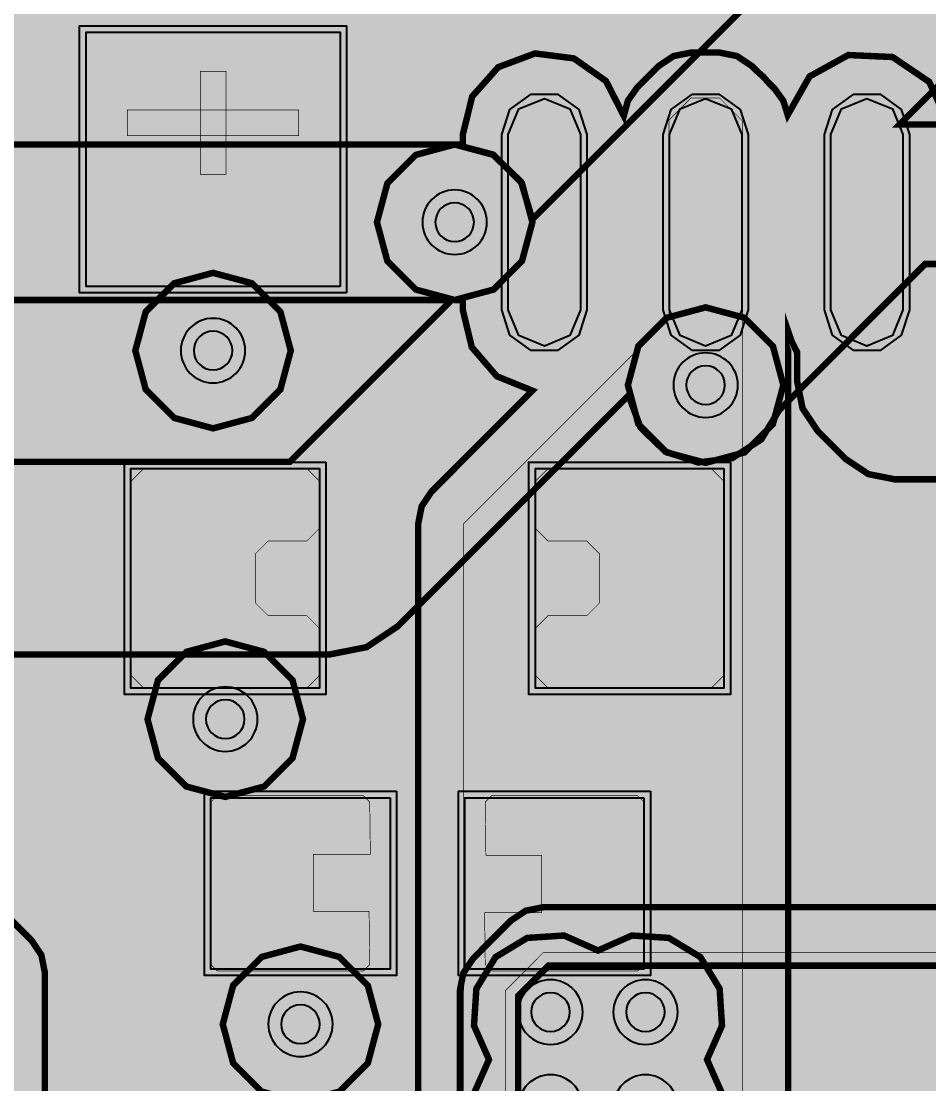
# Model space of a CAD drawing. Header units: millimetres. Extents: x -61 to 56, y -72 to 70.
# Drawn here: x 32.28 to 39.43, y 15.18 to 23.54 of the extents above; entities that cross this region are included whole.
import ezdxf

# ---------------------------------------------------------------- set-up
doc = ezdxf.new("R2010")
doc.units = ezdxf.units.MM
doc.header["$MEASUREMENT"] = 0
for name, color, linetype, true_color in [('02GND', 7, 'Continuous', 0x999966), ('03POWER', 7, 'Continuous', 0x008000), ('Bottom-Layer', 7, 'Continuous', 0x0000ff), ('Document-Layer', 7, 'Continuous', 0xffffff), ('Hole-Layer', 7, 'Continuous', 0x222222), ('Multi-Layer', 7, 'Continuous', 0xc0c0c0), ('Top-Layer', 7, 'Continuous', 0xff0000), ('Top-Paste-Mask-Layer', 7, 'Continuous', 0x808080), ('Top-Silkscreen-Layer', 7, 'Continuous', 0xffcc00), ('Top-Solder-Mask-Layer', 7, 'Continuous', 0x800080)]:
    doc.layers.add(name, color=color, linetype=linetype, true_color=true_color)

msp = doc.modelspace()

# ---------------------------------------------------------------- hatches: boundary and pattern name
at = {"layer": '02GND'}
for points in [[(-49.642, 52.1533), (49.642, 52.1533), (49.642, -62.142), (-49.642, -62.142)], [(35.0835, 21.9609), (35.1655, 21.6549), (35.3895, 21.4308), (35.6956, 21.3488), (36.0017, 21.4308), (36.2257, 21.6549), (36.3077, 21.9609), (36.2257, 22.267), (36.0017, 22.4911), (35.6956, 22.5731), (35.3895, 22.4911), (35.1655, 22.267)], [(37.0598, 20.6787), (37.1419, 20.3726), (37.3659, 20.1485), (37.672, 20.0665), (37.9781, 20.1485), (38.2021, 20.3726), (38.2841, 20.6787), (38.2021, 20.9847), (37.9781, 21.2088), (37.672, 21.2908), (37.3659, 21.2088), (37.1419, 20.9847)], [(36.0175, 14.5616), (36.2668, 14.4105), (36.5578, 14.3918), (36.8243, 14.5098), (37.0909, 14.3918), (37.3819, 14.4105), (37.6312, 14.5616), (37.7823, 14.8109), (37.801, 15.1019), (37.6829, 15.3684), (37.801, 15.635), (37.7823, 15.926), (37.6312, 16.1753), (37.3819, 16.3264), (37.0909, 16.3451), (36.8243, 16.227), (36.5578, 16.3451), (36.2668, 16.3264), (36.0175, 16.1753), (35.8664, 15.926), (35.8477, 15.635), (35.9657, 15.3684), (35.8477, 15.1019), (35.8664, 14.8109)]]:
    msp.add_hatch(color=256, dxfattribs=at).paths.add_polyline_path(points)
at = {"layer": '03POWER'}
for points in [[(48.499, -56.0416), (48.5811, -56.3479), (48.8055, -56.572), (49.112, -56.6537), (49.4182, -56.5711), (49.642, -56.3464), (49.642, -62.142), (44.1922, -62.142), (44.3927, -61.9566), (44.4927, -61.7025), (44.4722, -61.4302), (45.1891, -61.7036), (45.9498, -61.8043), (46.7131, -61.7268), (47.438, -61.4754), (48.0854, -61.0636), (48.6204, -60.5136), (49.0141, -59.855), (49.2453, -59.1234), (49.3016, -58.3582), (49.1799, -57.6006), (48.8867, -56.8916), (48.438, -56.2692), (47.8578, -55.7672), (47.1774, -55.4124), (46.4336, -55.2241), (45.6664, -55.2125), (44.9172, -55.378), (44.2264, -55.7119), (43.6312, -56.1961), (43.1637, -56.8045), (42.8491, -57.5043), (42.7044, -58.2579), (42.7374, -59.0244), (42.9463, -59.7627), (43.3198, -60.433), (43.8378, -60.999), (-43.3618, -60.999), (-43.6207, -61.0564), (-43.831, -61.218), (-43.9533, -61.4534), (-43.9644, -61.7184), (-43.8625, -61.9632), (-43.6666, -62.142), (-49.642, -62.142), (-49.642, -56.5819), (-49.4335, -56.7975), (-49.1476, -56.8882), (-48.8529, -56.8322), (-49.1622, -57.5412), (-49.2982, -58.3027), (-49.2534, -59.075), (-49.0303, -59.8157), (-48.6412, -60.4842), (-48.1072, -61.0439), (-47.4578, -61.4642), (-46.7284, -61.722), (-45.9591, -61.8032), (-45.1921, -61.7032), (-44.4692, -61.4277), (-43.8302, -60.9917), (-43.3101, -60.4191), (-42.9374, -59.7413), (-42.7325, -58.9953), (-42.7065, -58.2222), (-42.8611, -57.4642), (-43.1876, -56.763), (-43.6682, -56.1568), (-44.2766, -55.679), (-44.9793, -55.3557), (-45.738, -55.2047), (-46.511, -55.2341), (-47.256, -55.4425), (-47.9321, -55.8184), (-48.5023, -56.3411), (-48.4998, -56.3091), (-48.499, -56.2771), (-48.499, 51.315), (-19.4026, 51.315), (-19.6295, 51.1437), (-19.7546, 50.8885), (-19.7509, 50.6043), (-19.6192, 50.3524), (-19.388, 50.1871), (-19.6578, 49.9772), (-19.7729, 49.6553), (-19.6975, 49.3219), (-19.4552, 49.0809), (-19.6839, 48.8583), (-19.7695, 48.5508), (-19.6886, 48.242), (-19.4633, 48.0159), (-19.1548, 47.934), (-18.847, 48.0185), (-18.6236, 48.2465), (-18.5453, 48.5559), (-18.6335, 48.8627), (-18.8641, 49.0834), (-18.625, 49.3243), (-18.5509, 49.6555), (-18.6646, 49.9752), (-18.9312, 50.1853), (-18.6981, 50.3494), (-18.5646, 50.6015), (-18.5597, 50.8866), (-18.6846, 51.143), (-18.9121, 51.315), (48.4255, 51.315), (48.499, 51.2415)], [(35.0835, 21.9609), (35.1655, 21.6549), (35.3895, 21.4308), (35.6956, 21.3488), (36.0017, 21.4308), (36.2257, 21.6549), (36.3077, 21.9609), (36.2257, 22.267), (36.0017, 22.4911), (35.6956, 22.5731), (35.3895, 22.4911), (35.1655, 22.267)], [(33.1805, 20.9503), (33.2625, 20.6442), (33.4866, 20.4202), (33.7927, 20.3381), (34.0987, 20.4202), (34.3228, 20.6442), (34.4048, 20.9503), (34.3228, 21.2564), (34.0987, 21.4804), (33.7927, 21.5624), (33.4866, 21.4804), (33.2625, 21.2564)], [(37.0598, 20.6787), (37.1419, 20.3726), (37.3659, 20.1485), (37.672, 20.0665), (37.9781, 20.1485), (38.2021, 20.3726), (38.2841, 20.6787), (38.2021, 20.9847), (37.9781, 21.2088), (37.672, 21.2908), (37.3659, 21.2088), (37.1419, 20.9847)], [(22.8494, 14.008), (22.9307, 13.7031), (23.1531, 13.4792), (23.4575, 13.3959), (23.7629, 13.4752), (23.7629, -5.5568), (23.5377, -5.6826), (23.3844, -5.89), (23.33, -6.1421), (23.3844, -6.3943), (23.5377, -6.6016), (23.7629, -6.7274), (23.7629, -10.3989), (23.4912, -10.5041), (23.2989, -10.7229), (23.2296, -11.0059), (23.2989, -11.2889), (23.4912, -11.5078), (23.7629, -11.613), (23.7629, -18.0659), (15.9324, -25.8964), (-24.5573, -25.8964), (-24.6943, -25.9236), (-24.8105, -26.0013), (-28.0072, -29.1979), (-28.0848, -29.3141), (-28.1121, -29.4512), (-28.1121, -54.9897), (-28.0848, -55.1268), (-28.0072, -55.243), (-26.9763, -56.2739), (-26.8601, -56.3515), (-26.723, -56.3788), (9.1419, -56.3788), (9.2789, -56.3515), (9.3951, -56.2739), (10.6946, -54.9744), (10.7722, -54.8582), (10.7995, -54.7212), (10.7995, -54.4278), (11.1533, -54.7872), (11.6084, -55.0047), (12.1103, -55.0541), (12.599, -54.9295), (13.0161, -54.6459), (13.3116, -54.2371), (13.4501, -53.7522), (13.4152, -53.249), (13.2109, -52.7879), (12.8618, -52.4239), (12.4095, -52.2007), (11.9082, -52.1449), (11.9174, -51.8569), (11.7938, -51.5966), (11.5647, -51.4217), (11.2811, -51.3709), (11.0057, -51.4556), (10.7995, -51.6569), (10.7995, -47.227), (10.9946, -47.4216), (11.2554, -47.5109), (11.5289, -47.4767), (11.7596, -47.326), (11.9009, -47.0894), (11.9241, -46.8148), (12.2346, -46.8203), (12.5079, -46.6728), (12.6736, -46.4101), (12.6891, -46.0999), (12.5503, -45.8221), (12.293, -45.6481), (11.9835, -45.6227), (11.7013, -45.7526), (11.5192, -46.0041), (11.484, -46.3127), (11.2242, -46.2971), (10.9814, -46.3908), (10.7995, -46.5769), (10.7995, -44.634), (11.0282, -44.4094), (11.1122, -44.1001), (11.0282, -43.7907), (10.7995, -43.5662), (10.7995, -42.147), (11.0276, -42.3607), (11.3315, -42.4339), (11.6319, -42.3476), (11.8505, -42.1242), (11.9303, -41.8219), (11.8505, -41.5197), (11.6319, -41.2963), (11.3315, -41.2099), (11.0276, -41.2832), (10.7995, -41.4969), (10.7995, -38.045), (11.0027, -37.8418), (11.3026, -37.8612), (11.5756, -37.7355), (11.7559, -37.4951), (11.8, -37.1979), (21.8225, -37.1979), (21.9595, -37.1706), (22.0757, -37.093), (32.363, -26.8056), (32.4407, -26.6894), (32.4679, -26.5524), (32.4679, -12.2113), (32.7874, -12.1405), (33.0248, -11.9153), (33.1122, -11.6), (33.0248, -11.2847), (32.7874, -11.0595), (32.4679, -10.9887), (32.4679, -8.3893), (32.6477, -8.1734), (32.7122, -7.9), (32.6477, -7.6266), (32.4679, -7.4107), (32.4679, -5.3566), (32.8074, -5.3054), (33.0659, -5.0795), (33.1622, -4.75), (33.0659, -4.4205), (32.8074, -4.1946), (32.4679, -4.1434), (32.4679, -2.0113), (32.7141, -1.9735), (32.9248, -1.8409), (33.0652, -1.6353), (33.1121, -1.3907), (33.0578, -1.1477), (32.9112, -0.9465), (33.0608, -0.7451), (33.117, -0.5006), (33.0704, -0.2541), (32.9289, -0.0469), (32.7162, 0.086), (32.4679, 0.1225), (32.4679, 3.3312), (32.4692, 3.354), (32.4696, 3.3768), (32.4692, 3.3996), (32.4679, 3.4224), (32.4679, 16.0543), (32.4407, 16.1913), (32.363, 16.3075), (30.9042, 17.7664), (31.0937, 18.0431), (31.109, 18.3781), (30.9455, 18.6709), (30.6523, 18.8336), (30.3173, 18.8174), (30.0411, 18.6271), (29.9343, 18.688), (29.8131, 18.7091), (26.8243, 18.7091), (27.1068, 18.8219), (27.3001, 19.0567), (27.3565, 19.3556), (27.2622, 19.6447), (27.0403, 19.8527), (26.7457, 19.9283), (26.451, 19.8527), (26.2292, 19.6447), (26.1348, 19.3556), (26.1912, 19.0567), (26.3845, 18.8219), (26.667, 18.7091), (26.1054, 18.7091), (25.9683, 18.6818), (25.8521, 18.6042), (23.8678, 16.6199), (23.7902, 16.5037), (23.7629, 16.3666), (23.7629, 14.5408), (23.4575, 14.6202), (23.1531, 14.5368), (22.9307, 14.3129)], [(35.3571, 0.9427), (35.4039, 0.7079), (35.5372, 0.509), (35.7366, 0.3765), (35.7366, -11.2003), (35.6918, -11.329), (35.6766, -11.4645), (35.6918, -11.6), (35.7366, -11.7288), (35.7366, -14.3101), (35.5039, -14.4334), (35.3445, -14.6429), (35.2879, -14.9), (35.3445, -15.1571), (35.5039, -15.3667), (35.7366, -15.4899), (35.7366, -21.4084), (35.6384, -21.5872), (35.6044, -21.7883), (35.6384, -21.9894), (35.7366, -22.1681), (35.7366, -24.2526), (35.7638, -24.3897), (35.8415, -24.5059), (36.6125, -25.2769), (36.7287, -25.3545), (36.8657, -25.3818), (46.4297, -25.3818), (46.5667, -25.3545), (46.6829, -25.2769), (47.7225, -24.2373), (47.8001, -24.1211), (47.8274, -23.9841), (47.8274, -4.6044), (48.1977, -4.1225), (48.208, -4.1061), (48.2151, -4.0881), (48.4641, -3.2311), (48.4674, -3.215), (48.4682, -3.1986), (48.4502, -2.6456), (48.4491, -2.6337), (48.4467, -2.622), (48.28, -2.0004), (48.4385, -1.4257), (48.4408, -1.4152), (48.442, -1.4046), (48.474, -0.9026), (48.4739, -0.888), (48.4718, -0.8735), (48.2794, -0.0028), (48.4385, 0.5743), (48.4408, 0.5846), (48.442, 0.5951), (48.475, 1.0921), (48.4749, 1.1069), (48.4728, 1.1215), (48.2793, 1.9976), (48.4467, 2.622), (48.4491, 2.6337), (48.4502, 2.6456), (48.4682, 3.1936), (48.4677, 3.2071), (48.4656, 3.2205), (48.3186, 3.8555), (48.3146, 3.8687), (48.3089, 3.8812), (47.9592, 4.5333), (47.9542, 6.8042), (47.9539, 6.8118), (47.9531, 6.8193), (47.8841, 7.2833), (47.8808, 7.2981), (47.8754, 7.3122), (47.8274, 7.4148), (47.8274, 12.9579), (47.8001, 13.095), (47.7225, 13.2112), (47.3097, 13.6239), (47.4692, 13.8985), (47.4697, 14.216), (47.3111, 14.491), (47.036, 14.6496), (46.7185, 14.6491), (46.444, 14.4896), (44.471, 16.4627), (44.3548, 16.5403), (44.2177, 16.5676), (42.2211, 16.5676), (42.4508, 16.9506), (42.5537, 17.3852), (42.5203, 17.8306), (42.3536, 18.2449), (42.0694, 18.5894), (42.3226, 18.8224), (42.4101, 19.1553), (42.3041, 19.4828), (42.0382, 19.7013), (41.6964, 19.7418), (41.3868, 19.5914), (41.2073, 19.2978), (41.2146, 18.9537), (40.7306, 18.9106), (40.2877, 18.7109), (39.935, 18.3768), (39.7116, 17.9454), (39.6424, 17.4646), (39.7349, 16.9876), (39.979, 16.5676), (36.3921, 16.5676), (36.2551, 16.5403), (36.1389, 16.4627), (35.8415, 16.1653), (35.7638, 16.0491), (35.7366, 15.912), (35.7366, 2.5391), (35.7002, 2.422), (35.6879, 2.3), (35.7002, 2.178), (35.7366, 2.0609), (35.7366, 1.5089), (35.5372, 1.3764), (35.4039, 1.1775)], [(33.2766, 18.0485), (33.3586, 17.7424), (33.5827, 17.5184), (33.8888, 17.4363), (34.1948, 17.5184), (34.4189, 17.7424), (34.5009, 18.0485), (34.4189, 18.3546), (34.1948, 18.5786), (33.8888, 18.6606), (33.5827, 18.5786), (33.3586, 18.3546)], [(33.8692, 15.6465), (33.9512, 15.3404), (34.1753, 15.1164), (34.4813, 15.0344), (34.7874, 15.1164), (35.0115, 15.3404), (35.0935, 15.6465), (35.0115, 15.9526), (34.7874, 16.1766), (34.4813, 16.2586), (34.1753, 16.1766), (33.9512, 15.9526)], [(36.4622, -7.15), (36.3917, -6.8647), (36.1963, -6.6452), (36.1963, 0.3742), (36.3984, 0.5062), (36.5338, 0.7061), (36.5814, 0.9427), (36.5338, 1.1793), (36.3984, 1.3792), (36.1963, 1.5112), (36.1963, 1.6967), (36.4869, 1.7171), (36.7352, 1.8694), (36.8849, 2.1193), (37.129, 1.9012), (37.4505, 1.8399), (37.7576, 1.9531), (37.9625, 2.2084), (38.0066, 2.5327), (37.8773, 2.8334), (37.6115, 3.0245), (37.2853, 3.0513), (36.9919, 2.9062), (36.8152, 2.6307), (36.6507, 2.8018), (36.4335, 2.8974), (36.1963, 2.9033), (36.1963, 8.6583), (36.4233, 8.4417), (36.7279, 8.3661), (37.0298, 8.4513), (37.2499, 8.6749), (37.3304, 8.9782), (37.2499, 9.2814), (37.0298, 9.505), (36.7279, 9.5902), (36.4233, 9.5146), (36.1963, 9.298), (36.1963, 13.7383), (36.4233, 13.5217), (36.7279, 13.4461), (37.0298, 13.5313), (37.2499, 13.7549), (37.3304, 14.0582), (37.2499, 14.3615), (37.0298, 14.5851), (36.7279, 14.6702), (36.4233, 14.5946), (36.1963, 14.378), (36.1963, 15.8699), (36.4342, 16.1078), (40.6665, 16.1078), (40.8808, 16.0585), (41.1001, 16.0419), (41.3194, 16.0585), (41.5337, 16.1078), (44.1756, 16.1078), (46.2676, 14.0159), (46.3553, 13.74), (46.56, 13.5352), (46.836, 13.4475), (47.3676, 12.9158), (47.3676, 8.0991), (47.0496, 8.4497), (46.9147, 9.045), (46.9098, 9.0607), (46.9025, 9.0754), (46.6695, 9.4654), (46.659, 9.48), (46.6462, 9.4925), (46.2052, 9.8545), (46.1904, 9.8647), (46.1741, 9.8721), (45.7451, 10.0251), (45.7278, 10.0296), (45.7101, 10.0312), (43.7901, 10.0312), (43.7723, 10.0296), (43.755, 10.0251), (43.327, 9.8721), (43.3126, 9.8656), (43.2992, 9.8571), (42.8415, 9.5106), (42.153, 9.31), (42.1354, 9.3031), (42.1193, 9.2931), (41.5948, 8.8968), (40.8035, 8.6712), (40.7925, 8.6673), (40.782, 8.6623), (40.385, 8.4443), (40.3705, 8.4348), (40.3579, 8.4229), (39.8749, 7.8899), (39.8627, 7.8734), (39.8539, 7.8549), (39.6028, 7.1475), (39.3052, 6.7283), (39.2976, 6.7159), (39.2918, 6.7025), (39.1328, 6.2495), (39.1284, 6.2324), (39.1269, 6.2148), (39.1289, 5.0708), (39.1305, 5.0531), (39.135, 5.0359), (39.292, 4.5969), (39.2969, 4.5854), (39.3032, 4.5746), (39.6161, 4.1013), (39.693, 3.7287), (39.6026, 3.2285), (39.601, 3.2146), (39.6014, 3.2006), (39.6514, 2.6476), (39.6535, 2.6339), (39.6575, 2.6205), (39.8005, 2.2385), (39.8071, 2.2244), (39.8156, 2.2114), (40.2421, 1.6589), (40.2684, 1.5513), (40.1836, 1.395), (39.7289, 1.2159), (39.7166, 1.2101), (39.7051, 1.2027), (39.3631, 0.9497), (39.3481, 0.9362), (39.336, 0.92), (38.958, 0.296), (38.9475, 0.2725), (38.9431, 0.2471), (38.8841, -0.9489), (38.8845, -0.9644), (38.8872, -0.9798), (38.9962, -1.4068), (39.0011, -1.4213), (39.008, -1.435), (39.236, -1.811), (39.2466, -1.8255), (39.2595, -1.8379), (39.7145, -2.2069), (39.7314, -2.2181), (39.7501, -2.2257), (40.4445, -2.4343), (41.4672, -3.4374), (41.4761, -3.4451), (41.4858, -3.4519), (41.9078, -3.7099), (41.9219, -3.7171), (41.937, -3.7221), (42.424, -3.8431), (42.4349, -3.8452), (42.4459, -3.8461), (43.7795, -3.8866), (44.4004, -4.724), (44.4136, -4.7386), (44.4292, -4.7505), (45.2352, -5.2505), (45.2519, -5.2589), (45.2698, -5.2642), (45.9488, -5.3992), (45.9633, -5.401), (45.9779, -5.4008), (46.5759, -5.3498), (46.5895, -5.3477), (46.6027, -5.3439), (47.1717, -5.1369), (47.1841, -5.1314), (47.1957, -5.1244), (47.3676, -5.0043), (47.3676, -5.8942), (47.1318, -5.7047), (46.8339, -5.6513), (46.5469, -5.7471), (46.3409, -5.9687), (46.2661, -6.2619), (46.3409, -6.5551), (46.5469, -6.7766), (46.8339, -6.8724), (47.1318, -6.819), (47.3676, -6.6296), (47.3676, -10.9742), (47.1318, -10.7847), (46.8339, -10.7313), (46.5469, -10.8271), (46.3409, -11.0487), (46.2661, -11.3419), (46.3409, -11.6351), (46.5469, -11.8566), (46.8339, -11.9524), (47.1318, -11.8991), (47.3676, -11.7096), (47.3676, -16.0542), (47.1318, -15.8647), (46.8339, -15.8114), (46.5469, -15.9072), (46.3409, -16.1287), (46.2661, -16.4219), (46.3409, -16.7151), (46.5469, -16.9366), (46.8339, -17.0324), (47.1318, -16.9791), (47.3676, -16.7896), (47.3676, -21.1342), (47.1318, -20.9447), (46.8339, -20.8914), (46.5469, -20.9872), (46.3409, -21.2087), (46.2661, -21.5019), (46.3409, -21.7951), (46.5469, -22.0166), (46.8339, -22.1124), (47.1318, -22.0591), (47.3676, -21.8696), (47.3676, -23.942), (46.3876, -24.922), (45.5776, -24.922), (45.6543, -24.8063), (45.6812, -24.67), (45.6812, -22.17), (45.6332, -21.9909), (45.5022, -21.8599), (45.3231, -21.8119), (42.8231, -21.8119), (42.644, -21.8599), (42.5129, -21.9909), (42.4649, -22.17), (42.4649, -24.67), (42.4919, -24.8063), (42.5686, -24.922), (36.9078, -24.922), (36.1963, -24.2105), (36.1963, -23.4773), (36.5223, -23.4999), (36.8135, -23.3514), (36.9869, -23.0744), (36.9929, -22.7476), (36.83, -22.4643), (36.5445, -22.3052), (36.7585, -22.0729), (36.8283, -21.7649), (36.7352, -21.463), (36.504, -21.2478), (36.1963, -21.1765), (36.1963, -15.4357), (36.4274, -15.211), (36.5122, -14.9), (36.4274, -14.5891), (36.1963, -14.3643), (36.1963, -12.0697), (36.5398, -12.0228), (36.8027, -11.797), (36.9009, -11.4645), (36.8027, -11.1321), (36.5398, -10.9062), (36.1963, -10.8594), (36.1963, -7.6548), (36.3917, -7.4353)]]:
    msp.add_hatch(color=256, dxfattribs=at).paths.add_polyline_path(points)
at = {"layer": 'Bottom-Layer'}
for points in [[(-49.642, -62.142), (-49.642, 52.1533), (49.642, 52.1533), (49.642, -62.142)], [(23.0869, 21.9609), (23.1689, 21.6549), (23.393, 21.4308), (23.699, 21.3488), (35.6723, 21.3488), (34.3978, 20.0743), (26.7457, 20.0743), (26.4167, 19.9992), (26.1529, 19.7888), (26.0065, 19.4848), (26.0065, 19.1474), (26.1529, 18.8434), (26.4167, 18.6331), (26.7457, 18.558), (34.7118, 18.558), (35.0019, 18.6157), (35.2479, 18.78), (37.0653, 20.5974), (37.16, 20.3431), (37.3554, 20.1547), (37.6131, 20.0694), (37.8823, 20.1038), (38.1102, 20.2512), (38.2519, 20.4827), (39.4016, 21.6324), (40.8249, 21.6324), (41.1258, 21.5696), (41.4193, 21.661), (41.6314, 21.8835), (41.7086, 22.181), (41.6314, 22.4786), (41.4193, 22.7011), (41.1258, 22.7925), (40.8249, 22.7297), (39.1975, 22.7297), (41.7262, 25.2584), (41.8906, 25.5044), (41.9483, 25.7945), (41.9483, 27.1671), (41.8732, 27.496), (41.6628, 27.7598), (41.3589, 27.9062), (41.0214, 27.9062), (40.7175, 27.7598), (40.5071, 27.496), (40.432, 27.1671), (40.432, 26.1085), (36.3073, 21.9838), (36.2179, 22.2801), (35.995, 22.4948), (35.6956, 22.5731), (23.699, 22.5731), (23.393, 22.4911), (23.1689, 22.267)], [(36.0175, 14.5616), (36.2668, 14.4105), (36.5578, 14.3918), (36.8243, 14.5098), (37.0909, 14.3918), (37.3819, 14.4105), (37.6312, 14.5616), (37.7823, 14.8109), (37.801, 15.1019), (37.6829, 15.3684), (37.801, 15.635), (37.7823, 15.926), (37.6312, 16.1753), (37.3819, 16.3264), (37.0909, 16.3451), (36.8243, 16.227), (36.5578, 16.3451), (36.2668, 16.3264), (36.0175, 16.1753), (35.8664, 15.926), (35.8477, 15.635), (35.9657, 15.3684), (35.8477, 15.1019), (35.8664, 14.8109)]]:
    msp.add_hatch(color=256, dxfattribs=at).paths.add_polyline_path(points)
at = {"layer": 'Document-Layer'}
for points in [[(33.6914, 22.3385), (33.6914, 23.1486), (33.8939, 23.1486), (33.8939, 22.3385)], [(33.6914, 22.3385), (33.6914, 23.1486), (33.8939, 23.1486), (33.8939, 22.3385)], [(33.1176, 22.6423), (33.1176, 22.8448), (34.4677, 22.8448), (34.4677, 22.6423)], [(33.1176, 22.6423), (33.1176, 22.8448), (34.4677, 22.8448), (34.4677, 22.6423)]]:
    msp.add_hatch(color=256, dxfattribs=at).paths.add_polyline_path(points)
at = {"layer": 'Top-Layer'}
for points in [[(-49.642, -62.142), (-49.642, 52.1533), (49.642, 52.1533), (49.642, -62.142)], [(39.6073, 31.1852), (38.6451, 31.1852), (38.466, 31.1372), (38.3349, 31.0061), (38.2869, 30.8271), (38.2869, 29.4771), (38.3146, 29.339), (38.3934, 29.2222), (38.3934, 28.3961), (38.3236, 28.2355), (38.2997, 28.0621), (38.2997, 26.6802), (38.3779, 26.3732), (38.5933, 26.1409), (38.8935, 26.0397), (39.2056, 26.0944), (39.4536, 26.2917), (39.5771, 26.5834), (39.61, 26.4564), (39.668, 26.3388), (39.7198, 26.1673), (39.8241, 26.0216), (40.2546, 25.5911), (40.4326, 25.4722), (40.6426, 25.4304), (41.3773, 25.4304), (41.3688, 25.3861), (41.3659, 25.3411), (41.3659, 24.8912), (39.8241, 23.3494), (39.7102, 23.1831), (39.664, 22.9869), (39.6087, 22.8721), (39.5771, 22.7487), (39.433, 23.0661), (39.1443, 23.2615), (38.796, 23.2774), (38.4908, 23.1089), (38.3185, 22.8058), (38.2844, 22.916), (38.217, 23.0096), (38.1743, 23.0524), (38.1263, 23.1061), (38.0726, 23.154), (38.035, 23.1916), (37.9188, 23.2692), (37.7818, 23.2965), (37.5568, 23.2965), (37.4197, 23.2692), (37.3035, 23.1916), (37.2243, 23.1124), (37.2179, 23.1061), (37.2115, 23.0996), (37.1308, 23.0189), (37.0598, 22.9178), (37.0274, 22.7986), (36.8868, 23.0733), (36.6343, 23.2508), (36.3282, 23.2899), (36.0391, 23.1818), (35.8339, 22.9514), (35.7597, 22.6519), (35.7597, 22.5731), (35.6956, 22.5731), (35.3895, 22.4911), (35.1655, 22.267), (35.0835, 21.9609), (35.1655, 21.6549), (35.3895, 21.4308), (35.6956, 21.3488), (35.7597, 21.3488), (35.7597, 21.27), (35.8307, 20.9766), (36.0279, 20.748), (36.3077, 20.6347), (35.5133, 19.8403), (35.4357, 19.7241), (35.4084, 19.587), (35.4084, 15.0517), (35.4357, 14.9147), (35.5133, 14.7985), (35.8624, 14.4494), (35.9786, 14.3718), (36.1156, 14.3445), (37.6112, 14.3445), (37.7483, 14.3718), (37.8645, 14.4494), (38.217, 14.8019), (38.2946, 14.9181), (38.3219, 15.0552), (38.3219, 21.1028), (38.3517, 21.0168), (38.3934, 20.936), (38.3934, 20.7057), (38.4352, 20.4957), (38.5541, 20.3177), (38.7748, 20.097), (38.9528, 19.9781), (39.1627, 19.9364), (42.492, 19.9364), (42.702, 19.9781), (42.88, 20.0971), (43.9173, 21.1344), (44.7544, 21.1344), (44.9334, 21.1824), (45.0645, 21.3135), (45.1125, 21.4925), (45.1125, 21.6324), (45.2537, 21.6324), (45.2537, 21.4925), (45.3017, 21.3135), (45.4328, 21.1824), (45.6118, 21.1344), (46.7444, 21.1344), (46.9234, 21.1824), (47.0545, 21.3135), (47.1025, 21.4925), (47.1025, 22.8696), (47.0545, 23.0486), (46.9234, 23.1797), (46.7444, 23.2277), (45.6118, 23.2277), (45.4328, 23.1797), (45.3017, 23.0486), (45.2537, 22.8696), (45.2537, 22.7297), (45.1125, 22.7297), (45.1125, 22.8696), (45.0645, 23.0486), (44.9334, 23.1797), (44.7544, 23.2277), (43.6218, 23.2277), (43.4427, 23.1797), (43.3117, 23.0486), (43.2637, 22.8696), (43.2637, 22.0325), (43.1125, 21.8813), (43.1125, 22.8696), (43.0645, 23.0486), (42.9334, 23.1797), (42.7544, 23.2277), (41.6218, 23.2277), (41.4427, 23.1797), (41.3117, 23.0486), (41.2637, 22.8696), (41.2637, 22.7699), (41.0534, 22.7917), (40.8483, 22.7406), (40.8426, 22.7748), (40.835, 22.8085), (41.6644, 23.6379), (41.6941, 23.6342), (41.7241, 23.6329), (43.1341, 23.6329), (43.3132, 23.6809), (43.4442, 23.812), (43.4922, 23.991), (43.4922, 25.3411), (43.4658, 25.4762), (43.3903, 25.5913), (43.9193, 26.1204), (44.7564, 26.1204), (44.9354, 26.1684), (45.0665, 26.2995), (45.1145, 26.4785), (45.1145, 26.6184), (45.2557, 26.6184), (45.2557, 26.4785), (45.3037, 26.2995), (45.4348, 26.1684), (45.6138, 26.1204), (46.7464, 26.1204), (46.9254, 26.1684), (47.0565, 26.2995), (47.1045, 26.4785), (47.1045, 27.8556), (47.0565, 28.0346), (46.9254, 28.1657), (46.7464, 28.2137), (45.6138, 28.2137), (45.4348, 28.1657), (45.3037, 28.0346), (45.2557, 27.8556), (45.2557, 27.7157), (45.1145, 27.7157), (45.1145, 27.8556), (45.0665, 28.0346), (44.9354, 28.1657), (44.7564, 28.2137), (43.6238, 28.2137), (43.4447, 28.1657), (43.3137, 28.0346), (43.2657, 27.8556), (43.2657, 27.0185), (43.1145, 26.8674), (43.1145, 27.8556), (43.0665, 28.0346), (42.9354, 28.1657), (42.7564, 28.2137), (41.6238, 28.2137), (41.3965, 28.1323), (41.2725, 27.9252), (41.1901, 27.9252), (41.0178, 27.9053), (40.8544, 27.8468), (40.8544, 28.0621), (40.7763, 28.3691), (40.5609, 28.6014), (40.2606, 28.7026), (39.9486, 28.6479), (39.7006, 28.4506), (39.5771, 28.1589), (39.5457, 28.2818), (39.4907, 28.3961), (39.4907, 29.1189), (40.0551, 29.1189), (40.2342, 29.1669), (40.3652, 29.298), (40.4132, 29.4771), (40.4132, 30.4393), (41.3013, 31.3274), (42.0553, 31.3274), (42.2344, 31.3754), (42.3655, 31.5065), (42.4135, 31.6856), (42.4135, 33.0626), (42.3655, 33.2416), (42.2344, 33.3727), (42.0553, 33.4207), (40.9228, 33.4207), (40.7437, 33.3727), (40.6127, 33.2416), (40.5647, 33.0626), (40.5647, 32.1426), (40.4135, 31.9914), (40.4135, 33.0626), (40.3655, 33.2416), (40.2344, 33.3727), (40.0553, 33.4207), (38.9228, 33.4207), (38.7437, 33.3727), (38.6127, 33.2416), (38.5647, 33.0626), (38.5647, 32.9227), (38.4182, 32.9227), (38.4182, 33.0491), (38.3702, 33.2281), (38.2391, 33.3592), (38.0601, 33.4072), (36.6501, 33.4072), (36.471, 33.3592), (36.3399, 33.2281), (36.2919, 33.0491), (36.2919, 31.6991), (36.3399, 31.52), (36.471, 31.3889), (36.6501, 31.3409), (38.0601, 31.3409), (38.2391, 31.3889), (38.3702, 31.52), (38.4182, 31.6991), (38.4182, 31.8254), (38.5647, 31.8254), (38.5647, 31.6856), (38.6127, 31.5065), (38.7437, 31.3754), (38.9228, 31.3274), (39.7495, 31.3274)], [(34.7927, 21.4561), (32.7927, 21.4561), (32.7927, 23.4561), (34.7927, 23.4561)], [(37.384, 22.7656), (37.5568, 22.9384), (37.7818, 22.9384), (37.9638, 22.7564), (37.9638, 15.0552), (37.6112, 14.7027), (36.1156, 14.7027), (35.7666, 15.0517), (35.7666, 19.587), (37.384, 21.2045)], [(36.6863, 21.27), (36.603, 21.0691), (36.4021, 20.9858), (36.2011, 21.0691), (36.1179, 21.27), (36.1179, 22.6519), (36.2011, 22.8528), (36.4021, 22.9361), (36.603, 22.8528), (36.6863, 22.6519)], [(37.9563, 21.27), (37.873, 21.0691), (37.6721, 20.9858), (37.4711, 21.0691), (37.3879, 21.27), (37.3879, 22.6519), (37.4711, 22.8528), (37.6721, 22.9361), (37.873, 22.8528), (37.9563, 22.6519)], [(39.2263, 21.27), (39.143, 21.0691), (38.9421, 20.9858), (38.7411, 21.0691), (38.6579, 21.27), (38.6579, 22.6519), (38.7411, 22.8528), (38.9421, 22.9361), (39.143, 22.8528), (39.2263, 22.6519)], [(34.6313, 20.0212), (34.6313, 18.2933), (33.1463, 18.2933), (33.1463, 20.0212)], [(37.8164, 20.0212), (37.8164, 18.2933), (36.3314, 18.2933), (36.3314, 20.0212)], [(35.1864, 17.4303), (35.1864, 16.0803), (33.7763, 16.0803), (33.7763, 17.4303)], [(37.1864, 17.4303), (37.1864, 16.0803), (35.7763, 16.0803), (35.7763, 17.4303)]]:
    msp.add_hatch(color=256, dxfattribs=at).paths.add_polyline_path(points)
at = {"layer": 'Top-Paste-Mask-Layer'}
for points in [[(34.7927, 21.4561), (32.7927, 21.4561), (32.7927, 23.4561), (34.7927, 23.4561)], [(36.6863, 21.27), (36.603, 21.0691), (36.4021, 20.9858), (36.2011, 21.0691), (36.1179, 21.27), (36.1179, 22.6519), (36.2011, 22.8528), (36.4021, 22.9361), (36.603, 22.8528), (36.6863, 22.6519)], [(37.9563, 21.27), (37.873, 21.0691), (37.6721, 20.9858), (37.4711, 21.0691), (37.3879, 21.27), (37.3879, 22.6519), (37.4711, 22.8528), (37.6721, 22.9361), (37.873, 22.8528), (37.9563, 22.6519)], [(39.2263, 21.27), (39.143, 21.0691), (38.9421, 20.9858), (38.7411, 21.0691), (38.6579, 21.27), (38.6579, 22.6519), (38.7411, 22.8528), (38.9421, 22.9361), (39.143, 22.8528), (39.2263, 22.6519)], [(34.6313, 19.9213), (34.6313, 19.551), (34.5313, 19.451), (34.2264, 19.451), (34.1264, 19.351), (34.1264, 18.9635), (34.2264, 18.8635), (34.5313, 18.8635), (34.6313, 18.7635), (34.6313, 18.3932), (34.5313, 18.2932), (33.2463, 18.2932), (33.1463, 18.3932), (33.1463, 19.9213), (33.2463, 20.0213), (34.5313, 20.0213)], [(34.6313, 19.9213), (34.6313, 19.551), (34.5313, 19.451), (34.2264, 19.451), (34.1264, 19.351), (34.1264, 18.9635), (34.2264, 18.8635), (34.5313, 18.8635), (34.6313, 18.7635), (34.6313, 18.3932), (34.5313, 18.2932), (33.2463, 18.2932), (33.1463, 18.3932), (33.1463, 19.9213), (33.2463, 20.0213), (34.5313, 20.0213)], [(36.3314, 19.9213), (36.4314, 20.0213), (37.7163, 20.0213), (37.8163, 19.9213), (37.8163, 18.3932), (37.7163, 18.2932), (36.4314, 18.2932), (36.3314, 18.3932), (36.3314, 18.7635), (36.4314, 18.8635), (36.7363, 18.8635), (36.8363, 18.9635), (36.8363, 19.351), (36.7363, 19.451), (36.4314, 19.451), (36.3314, 19.551)], [(36.3314, 19.9213), (36.4314, 20.0213), (37.7163, 20.0213), (37.8163, 19.9213), (37.8163, 18.3932), (37.7163, 18.2932), (36.4314, 18.2932), (36.3314, 18.3932), (36.3314, 18.7635), (36.4314, 18.8635), (36.7363, 18.8635), (36.8363, 18.9635), (36.8363, 19.351), (36.7363, 19.451), (36.4314, 19.451), (36.3314, 19.551)], [(33.7764, 16.1153), (33.7764, 17.3952), (33.8264, 17.4453), (34.9764, 17.4453), (35.0264, 17.3952), (35.0314, 16.9852), (34.5814, 16.9852), (34.5814, 16.5352), (35.0214, 16.5352), (35.0264, 16.1153), (34.9764, 16.0653), (33.8264, 16.0653)], [(33.7764, 16.1153), (33.7764, 17.3952), (33.8264, 17.4453), (34.9764, 17.4453), (35.0264, 17.3952), (35.0314, 16.9852), (34.5814, 16.9852), (34.5814, 16.5352), (35.0214, 16.5352), (35.0264, 16.1153), (34.9764, 16.0653), (33.8264, 16.0653)], [(37.1863, 17.3953), (37.1863, 16.1153), (37.1363, 16.0653), (35.9863, 16.0653), (35.9363, 16.1153), (35.9313, 16.5253), (36.3813, 16.5253), (36.3813, 16.9753), (35.9413, 16.9753), (35.9363, 17.3953), (35.9863, 17.4453), (37.1363, 17.4453)], [(37.1863, 17.3953), (37.1863, 16.1153), (37.1363, 16.0653), (35.9863, 16.0653), (35.9363, 16.1153), (35.9313, 16.5253), (36.3813, 16.5253), (36.3813, 16.9753), (35.9413, 16.9753), (35.9363, 17.3953), (35.9863, 17.4453), (37.1363, 17.4453)]]:
    msp.add_hatch(color=256, dxfattribs=at).paths.add_polyline_path(points)
at = {"layer": 'Top-Solder-Mask-Layer'}
for points in [[(34.8435, 21.4053), (32.7419, 21.4053), (32.7419, 23.5069), (34.8435, 23.5069)], [(36.7371, 21.27), (36.6731, 21.0731), (36.5056, 20.9514), (36.2986, 20.9514), (36.1311, 21.0731), (36.0671, 21.27), (36.0671, 22.6519), (36.1311, 22.8488), (36.2986, 22.9705), (36.5056, 22.9705), (36.6731, 22.8488), (36.7371, 22.6519)], [(38.0071, 21.27), (37.9431, 21.0731), (37.7756, 20.9514), (37.5686, 20.9514), (37.4011, 21.0731), (37.3371, 21.27), (37.3371, 22.6519), (37.4011, 22.8488), (37.5686, 22.9705), (37.7756, 22.9705), (37.9431, 22.8488), (38.0071, 22.6519)], [(39.2771, 21.27), (39.2131, 21.0731), (39.0456, 20.9514), (38.8386, 20.9514), (38.6711, 21.0731), (38.6071, 21.27), (38.6071, 22.6519), (38.6711, 22.8488), (38.8386, 22.9705), (39.0456, 22.9705), (39.2131, 22.8488), (39.2771, 22.6519)], [(34.6821, 20.072), (34.6821, 18.2425), (33.0955, 18.2425), (33.0955, 20.072)], [(37.8672, 20.072), (37.8672, 18.2425), (36.2806, 18.2425), (36.2806, 20.072)], [(35.2372, 17.4811), (35.2372, 16.0295), (33.7255, 16.0295), (33.7255, 17.4811)], [(37.2372, 17.4811), (37.2372, 16.0295), (35.7255, 16.0295), (35.7255, 17.4811)]]:
    msp.add_hatch(color=256, dxfattribs=at).paths.add_polyline_path(points)

# ---------------------------------------------------------------- linework, layer by layer
at = {"layer": '02GND', "const_width": 0.0508}
for points in [[(35.0835, 21.9609), (35.1655, 21.6549), (35.3895, 21.4308), (35.6956, 21.3488), (36.0017, 21.4308), (36.2257, 21.6549), (36.3077, 21.9609), (36.2257, 22.267), (36.0017, 22.4911), (35.6956, 22.5731), (35.3895, 22.4911), (35.1655, 22.267)], [(37.0598, 20.6787), (37.1419, 20.3726), (37.3659, 20.1485), (37.672, 20.0665), (37.9781, 20.1485), (38.2021, 20.3726), (38.2841, 20.6787), (38.2021, 20.9847), (37.9781, 21.2088), (37.672, 21.2908), (37.3659, 21.2088), (37.1419, 20.9847)], [(36.0175, 14.5616), (36.2668, 14.4105), (36.5578, 14.3918), (36.8243, 14.5098), (37.0909, 14.3918), (37.3819, 14.4105), (37.6312, 14.5616), (37.7823, 14.8109), (37.801, 15.1019), (37.6829, 15.3684), (37.801, 15.635), (37.7823, 15.926), (37.6312, 16.1753), (37.3819, 16.3264), (37.0909, 16.3451), (36.8243, 16.227), (36.5578, 16.3451), (36.2668, 16.3264), (36.0175, 16.1753), (35.8664, 15.926), (35.8477, 15.635), (35.9657, 15.3684), (35.8477, 15.1019), (35.8664, 14.8109)]]:
    msp.add_lwpolyline(points, close=True, dxfattribs=at)
at = {"layer": '03POWER'}
for points, const_width in [([(35.0835, 21.9609), (35.1655, 21.6549), (35.3895, 21.4308), (35.6956, 21.3488), (36.0017, 21.4308), (36.2257, 21.6549), (36.3077, 21.9609), (36.2257, 22.267), (36.0017, 22.4911), (35.6956, 22.5731), (35.3895, 22.4911), (35.1655, 22.267)], 0.0508), ([(33.1805, 20.9503), (33.2625, 20.6442), (33.4866, 20.4202), (33.7927, 20.3381), (34.0987, 20.4202), (34.3228, 20.6442), (34.4048, 20.9503), (34.3228, 21.2564), (34.0987, 21.4804), (33.7927, 21.5624), (33.4866, 21.4804), (33.2625, 21.2564)], 0.0508), ([(37.0598, 20.6787), (37.1419, 20.3726), (37.3659, 20.1485), (37.672, 20.0665), (37.9781, 20.1485), (38.2021, 20.3726), (38.2841, 20.6787), (38.2021, 20.9847), (37.9781, 21.2088), (37.672, 21.2908), (37.3659, 21.2088), (37.1419, 20.9847)], 0.0508), ([(33.2766, 18.0485), (33.3586, 17.7424), (33.5827, 17.5184), (33.8888, 17.4363), (34.1948, 17.5184), (34.4189, 17.7424), (34.5009, 18.0485), (34.4189, 18.3546), (34.1948, 18.5786), (33.8888, 18.6606), (33.5827, 18.5786), (33.3586, 18.3546)], 0.0508), ([(33.8692, 15.6465), (33.9512, 15.3404), (34.1753, 15.1164), (34.4813, 15.0344), (34.7874, 15.1164), (35.0115, 15.3404), (35.0935, 15.6465), (35.0115, 15.9526), (34.7874, 16.1766), (34.4813, 16.2586), (34.1753, 16.1766), (33.9512, 15.9526)], 0.0508), ([(36.0947, 15.912), (36.3921, 16.2094), (44.2177, 16.2094), (47.4692, 12.9579), (47.4692, -23.9841), (46.4297, -25.0236), (36.8657, -25.0236), (36.0947, -24.2526)], 0.00508)]:
    msp.add_lwpolyline(points, close=True, dxfattribs=dict(at, const_width=const_width))
at = {"layer": '03POWER', "const_width": 0.0508}
for points in [[(32.4679, 3.4224), (32.4679, 16.0543), (32.4407, 16.1913), (32.363, 16.3075), (30.9042, 17.7664)], [(39.979, 16.5676), (36.3921, 16.5676), (36.2551, 16.5403), (36.1389, 16.4627), (35.8415, 16.1653), (35.7638, 16.0491), (35.7366, 15.912), (35.7366, 2.5391)], [(36.1963, 14.378), (36.1963, 15.8699), (36.4342, 16.1078), (40.6665, 16.1078), (40.8808, 16.0585), (41.1001, 16.0419), (41.3194, 16.0585), (41.5337, 16.1078), (44.1756, 16.1078), (46.2676, 14.0159)]]:
    msp.add_lwpolyline(points, dxfattribs=at)
at = {"layer": 'Bottom-Layer'}
for points, const_width in [([(41.1901, 25.7945), (34.7118, 19.3161)], 0.8), ([(40.432, 26.1085), (36.3073, 21.9838), (36.2179, 22.2801), (35.995, 22.4948), (35.6956, 22.5731), (23.699, 22.5731)], 0.0508), ([(40.8249, 22.7297), (39.1975, 22.7297), (41.7262, 25.2584)], 0.0508), ([(39.1744, 22.181), (37.672, 20.6787)], 0.381), ([(41.0964, 22.181), (39.1744, 22.181)], 0.381), ([(23.699, 21.9609), (35.6956, 21.9609)], 0.508), ([(26.7457, 18.558), (34.7118, 18.558), (35.0019, 18.6157), (35.2479, 18.78), (37.0653, 20.5974), (37.16, 20.3431), (37.3554, 20.1547), (37.6131, 20.0694), (37.8823, 20.1038), (38.1102, 20.2512), (38.2519, 20.4827), (39.4016, 21.6324), (40.8249, 21.6324)], 0.0508), ([(23.699, 21.3488), (35.6723, 21.3488), (34.3978, 20.0743), (26.7457, 20.0743)], 0.0508), ([(26.7457, 19.3161), (34.7118, 19.3161)], 0.8)]:
    msp.add_lwpolyline(points, dxfattribs=dict(at, const_width=const_width))
at = {"layer": 'Bottom-Layer', "const_width": 0.0508}
msp.add_lwpolyline([(36.0175, 14.5616), (36.2668, 14.4105), (36.5578, 14.3918), (36.8243, 14.5098), (37.0909, 14.3918), (37.3819, 14.4105), (37.6312, 14.5616), (37.7823, 14.8109), (37.801, 15.1019), (37.6829, 15.3684), (37.801, 15.635), (37.7823, 15.926), (37.6312, 16.1753), (37.3819, 16.3264), (37.0909, 16.3451), (36.8243, 16.227), (36.5578, 16.3451), (36.2668, 16.3264), (36.0175, 16.1753), (35.8664, 15.926), (35.8477, 15.635), (35.9657, 15.3684), (35.8477, 15.1019), (35.8664, 14.8109)], close=True, dxfattribs=at)
at = {"layer": 'Document-Layer', "const_width": 0.00508}
for points in [[(33.6914, 22.3385), (33.6914, 23.1486), (33.8939, 23.1486), (33.8939, 22.3385)], [(33.6914, 22.3385), (33.6914, 23.1486), (33.8939, 23.1486), (33.8939, 22.3385)], [(33.1176, 22.6423), (33.1176, 22.8448), (34.4677, 22.8448), (34.4677, 22.6423)], [(33.1176, 22.6423), (33.1176, 22.8448), (34.4677, 22.8448), (34.4677, 22.6423)]]:
    msp.add_lwpolyline(points, close=True, dxfattribs=at)
at = {"layer": 'Document-Layer', "const_width": 0.3}
msp.add_lwpolyline([(36.252, 21.266, 1), (36.5522, 21.266, 1)], format="xyb", close=True, dxfattribs=at)
msp.add_lwpolyline([(36.252, 21.266, 1), (36.5522, 21.266, 1)], format="xyb", close=True, dxfattribs=at)
at = {"layer": 'Hole-Layer'}
for points in [[(35.5431, 21.9609, 1), (35.8481, 21.9609, 1)], [(33.6402, 20.9503, 1), (33.9452, 20.9503, 1)], [(37.5195, 20.6787, 1), (37.8245, 20.6787, 1)], [(33.7363, 18.0485, 1), (34.0413, 18.0485, 1)], [(36.2978, 15.7424, 1), (36.6028, 15.7424, 1)], [(37.0458, 15.7424, 1), (37.3508, 15.7424, 1)], [(34.3288, 15.6465, 1), (34.6338, 15.6465, 1)]]:
    msp.add_lwpolyline(points, format="xyb", close=True, dxfattribs=at)
at = {"layer": 'Multi-Layer'}
for points in [[(35.4416, 21.9609, 1), (35.9496, 21.9609, 1)], [(33.5387, 20.9503, 1), (34.0467, 20.9503, 1)], [(37.418, 20.6787, 1), (37.926, 20.6787, 1)], [(33.6348, 18.0485, 1), (34.1428, 18.0485, 1)], [(36.1963, 15.7424, 1), (36.7043, 15.7424, 1)], [(36.9443, 15.7424, 1), (37.4523, 15.7424, 1)], [(34.2273, 15.6465, 1), (34.7353, 15.6465, 1)], [(36.1963, 14.9944, 1), (36.7043, 14.9944, 1)], [(36.9443, 14.9944, 1), (37.4523, 14.9944, 1)]]:
    msp.add_lwpolyline(points, format="xyb", close=True, dxfattribs=at)
at = {"layer": 'Top-Layer'}
for points in [[(34.7927, 21.4561), (32.7927, 21.4561), (32.7927, 23.4561), (34.7927, 23.4561)], [(36.6863, 21.27), (36.603, 21.0691), (36.4021, 20.9858), (36.2011, 21.0691), (36.1179, 21.27), (36.1179, 22.6519), (36.2011, 22.8528), (36.4021, 22.9361), (36.603, 22.8528), (36.6863, 22.6519)], [(37.9563, 21.27), (37.873, 21.0691), (37.6721, 20.9858), (37.4711, 21.0691), (37.3879, 21.27), (37.3879, 22.6519), (37.4711, 22.8528), (37.6721, 22.9361), (37.873, 22.8528), (37.9563, 22.6519)], [(39.2263, 21.27), (39.143, 21.0691), (38.9421, 20.9858), (38.7411, 21.0691), (38.6579, 21.27), (38.6579, 22.6519), (38.7411, 22.8528), (38.9421, 22.9361), (39.143, 22.8528), (39.2263, 22.6519)], [(34.6313, 20.0212), (34.6313, 18.2933), (33.1463, 18.2933), (33.1463, 20.0212)], [(37.8164, 20.0212), (37.8164, 18.2933), (36.3314, 18.2933), (36.3314, 20.0212)], [(35.1864, 17.4303), (35.1864, 16.0803), (33.7763, 16.0803), (33.7763, 17.4303)], [(37.1864, 17.4303), (37.1864, 16.0803), (35.7763, 16.0803), (35.7763, 17.4303)]]:
    msp.add_lwpolyline(points, close=True, dxfattribs=at)
for points, const_width in [([(39.5771, 22.7487), (39.433, 23.0661), (39.1443, 23.2615), (38.796, 23.2774), (38.4908, 23.1089), (38.3185, 22.8058), (38.2844, 22.916), (38.217, 23.0096), (38.1743, 23.0524), (38.1263, 23.1061), (38.0726, 23.154), (38.035, 23.1916), (37.9188, 23.2692), (37.7818, 23.2965), (37.5568, 23.2965), (37.4197, 23.2692), (37.3035, 23.1916), (37.2243, 23.1124), (37.2179, 23.1061), (37.2115, 23.0996), (37.1308, 23.0189), (37.0598, 22.9178), (37.0274, 22.7986), (36.8868, 23.0733), (36.6343, 23.2508), (36.3282, 23.2899), (36.0391, 23.1818), (35.8339, 22.9514), (35.7597, 22.6519), (35.7597, 22.5731), (35.6956, 22.5731), (35.3895, 22.4911), (35.1655, 22.267), (35.0835, 21.9609), (35.1655, 21.6549), (35.3895, 21.4308), (35.6956, 21.3488), (35.7597, 21.3488), (35.7597, 21.27), (35.8307, 20.9766), (36.0279, 20.748), (36.3077, 20.6347), (35.5133, 19.8403), (35.4357, 19.7241), (35.4084, 19.587), (35.4084, 15.0517)], 0.0508), ([(33.7927, 22.4561), (33.7927, 20.9503)], 0.508), ([(36.4021, 21.9609), (35.6956, 21.9609)], 0.508), ([(38.9421, 21.9609), (38.9421, 20.7057)], 0.381), ([(38.3219, 15.0552), (38.3219, 21.1028), (38.3517, 21.0168), (38.3934, 20.936), (38.3934, 20.7057), (38.4352, 20.4957), (38.5541, 20.3177), (38.7748, 20.097), (38.9528, 19.9781), (39.1627, 19.9364), (42.492, 19.9364)], 0.0508), ([(38.9421, 20.7057), (39.1627, 20.485)], 0.381), ([(39.1627, 20.485), (42.492, 20.485)], 0.381), ([(33.8888, 19.1573), (33.8888, 18.0485)], 0.381), ([(34.4813, 16.7553), (34.4813, 15.6465)], 0.381)]:
    msp.add_lwpolyline(points, dxfattribs=dict(at, const_width=const_width))
at = {"layer": 'Top-Layer', "const_width": 0.00508}
msp.add_lwpolyline([(37.384, 22.7656), (37.5568, 22.9384), (37.7818, 22.9384), (37.9638, 22.7564), (37.9638, 15.0552), (37.6112, 14.7027), (36.1156, 14.7027), (35.7666, 15.0517), (35.7666, 19.587), (37.384, 21.2045)], close=True, dxfattribs=at)
at = {"layer": 'Top-Paste-Mask-Layer'}
for points in [[(34.7927, 21.4561), (32.7927, 21.4561), (32.7927, 23.4561), (34.7927, 23.4561)], [(36.6863, 21.27), (36.603, 21.0691), (36.4021, 20.9858), (36.2011, 21.0691), (36.1179, 21.27), (36.1179, 22.6519), (36.2011, 22.8528), (36.4021, 22.9361), (36.603, 22.8528), (36.6863, 22.6519)], [(37.9563, 21.27), (37.873, 21.0691), (37.6721, 20.9858), (37.4711, 21.0691), (37.3879, 21.27), (37.3879, 22.6519), (37.4711, 22.8528), (37.6721, 22.9361), (37.873, 22.8528), (37.9563, 22.6519)], [(39.2263, 21.27), (39.143, 21.0691), (38.9421, 20.9858), (38.7411, 21.0691), (38.6579, 21.27), (38.6579, 22.6519), (38.7411, 22.8528), (38.9421, 22.9361), (39.143, 22.8528), (39.2263, 22.6519)]]:
    msp.add_lwpolyline(points, close=True, dxfattribs=at)
at = {"layer": 'Top-Paste-Mask-Layer', "const_width": 0.00508}
for points in [[(34.6313, 19.9213), (34.6313, 19.551), (34.5313, 19.451), (34.2264, 19.451), (34.1264, 19.351), (34.1264, 18.9635), (34.2264, 18.8635), (34.5313, 18.8635), (34.6313, 18.7635), (34.6313, 18.3932), (34.5313, 18.2932), (33.2463, 18.2932), (33.1463, 18.3932), (33.1463, 19.9213), (33.2463, 20.0213), (34.5313, 20.0213)], [(34.6313, 19.9213), (34.6313, 19.551), (34.5313, 19.451), (34.2264, 19.451), (34.1264, 19.351), (34.1264, 18.9635), (34.2264, 18.8635), (34.5313, 18.8635), (34.6313, 18.7635), (34.6313, 18.3932), (34.5313, 18.2932), (33.2463, 18.2932), (33.1463, 18.3932), (33.1463, 19.9213), (33.2463, 20.0213), (34.5313, 20.0213)], [(36.3314, 19.9213), (36.4314, 20.0213), (37.7163, 20.0213), (37.8163, 19.9213), (37.8163, 18.3932), (37.7163, 18.2932), (36.4314, 18.2932), (36.3314, 18.3932), (36.3314, 18.7635), (36.4314, 18.8635), (36.7363, 18.8635), (36.8363, 18.9635), (36.8363, 19.351), (36.7363, 19.451), (36.4314, 19.451), (36.3314, 19.551)], [(36.3314, 19.9213), (36.4314, 20.0213), (37.7163, 20.0213), (37.8163, 19.9213), (37.8163, 18.3932), (37.7163, 18.2932), (36.4314, 18.2932), (36.3314, 18.3932), (36.3314, 18.7635), (36.4314, 18.8635), (36.7363, 18.8635), (36.8363, 18.9635), (36.8363, 19.351), (36.7363, 19.451), (36.4314, 19.451), (36.3314, 19.551)], [(33.7764, 16.1153), (33.7764, 17.3952), (33.8264, 17.4453), (34.9764, 17.4453), (35.0264, 17.3952), (35.0314, 16.9852), (34.5814, 16.9852), (34.5814, 16.5352), (35.0214, 16.5352), (35.0264, 16.1153), (34.9764, 16.0653), (33.8264, 16.0653)], [(33.7764, 16.1153), (33.7764, 17.3952), (33.8264, 17.4453), (34.9764, 17.4453), (35.0264, 17.3952), (35.0314, 16.9852), (34.5814, 16.9852), (34.5814, 16.5352), (35.0214, 16.5352), (35.0264, 16.1153), (34.9764, 16.0653), (33.8264, 16.0653)], [(37.1863, 17.3953), (37.1863, 16.1153), (37.1363, 16.0653), (35.9863, 16.0653), (35.9363, 16.1153), (35.9313, 16.5253), (36.3813, 16.5253), (36.3813, 16.9753), (35.9413, 16.9753), (35.9363, 17.3953), (35.9863, 17.4453), (37.1363, 17.4453)], [(37.1863, 17.3953), (37.1863, 16.1153), (37.1363, 16.0653), (35.9863, 16.0653), (35.9363, 16.1153), (35.9313, 16.5253), (36.3813, 16.5253), (36.3813, 16.9753), (35.9413, 16.9753), (35.9363, 17.3953), (35.9863, 17.4453), (37.1363, 17.4453)]]:
    msp.add_lwpolyline(points, close=True, dxfattribs=at)
at = {"layer": 'Top-Silkscreen-Layer'}
for points, const_width in [([(32.3664, 27.2522), (32.3664, 22.0599)], 0.1524), ([(32.3664, 27.2522), (32.3664, 22.0599)], 0.1524), ([(35.2189, 27.2522), (35.2189, 22.0599)], 0.1524), ([(35.2189, 27.2522), (35.2189, 22.0599)], 0.1524), ([(35.8071, 23.1661), (35.8071, 23.9395)], 0.254), ([(35.8071, 23.1661), (35.8071, 23.9395)], 0.254), ([(35.8071, 23.1661), (40.8071, 23.1661)], 0.254), ([(35.8071, 23.1661), (40.8071, 23.1661)], 0.254), ([(32.617, 22.0628), (32.3778, 22.0561)], 0.1524), ([(32.617, 22.0628), (32.3778, 22.0561)], 0.1524), ([(35.2189, 22.0599), (34.9796, 22.0532)], 0.1524), ([(35.2189, 22.0599), (34.9796, 22.0532)], 0.1524), ([(34.5551, 20.2499), (33.0701, 20.2499)], 0.1524), ([(34.5551, 20.2499), (33.0701, 20.2499)], 0.1524), ([(36.4076, 20.2499), (37.8925, 20.2499)], 0.1524), ([(36.4076, 20.2499), (37.8925, 20.2499)], 0.1524), ([(32.9177, 20.0975), (32.9177, 18.217)], 0.1524), ([(32.9177, 20.0975), (32.9177, 18.217)], 0.1524), ([(38.0449, 20.0975), (38.0449, 18.217)], 0.1524), ([(38.0449, 20.0975), (38.0449, 18.217)], 0.1524), ([(33.0701, 18.0646), (34.5551, 18.0646)], 0.1524), ([(33.0701, 18.0646), (34.5551, 18.0646)], 0.1524), ([(37.8925, 18.0646), (36.4076, 18.0646)], 0.1524), ([(37.8925, 18.0646), (36.4076, 18.0646)], 0.1524), ([(35.0802, 17.6589), (33.6701, 17.6589)], 0.1524), ([(35.0802, 17.6589), (33.6701, 17.6589)], 0.1524), ([(35.8825, 17.6589), (37.2925, 17.6589)], 0.1524), ([(35.8825, 17.6589), (37.2925, 17.6589)], 0.1524), ([(33.5177, 17.5065), (33.5177, 16.0041)], 0.1524), ([(33.5177, 17.5065), (33.5177, 16.0041)], 0.1524), ([(37.4449, 17.5065), (37.4449, 16.0041)], 0.1524), ([(37.4449, 17.5065), (37.4449, 16.0041)], 0.1524), ([(33.6701, 15.8517), (35.0802, 15.8517)], 0.1524), ([(33.6701, 15.8517), (35.0802, 15.8517)], 0.1524), ([(37.2925, 15.8517), (35.8825, 15.8517)], 0.1524), ([(37.2925, 15.8517), (35.8825, 15.8517)], 0.1524)]:
    msp.add_lwpolyline(points, dxfattribs=dict(at, const_width=const_width))
at = {"layer": 'Top-Silkscreen-Layer', "const_width": 0.3}
msp.add_lwpolyline([(36.379, 23.65, 1), (36.6792, 23.65, 1)], format="xyb", close=True, dxfattribs=at)
msp.add_lwpolyline([(36.379, 23.65, 1), (36.6792, 23.65, 1)], format="xyb", close=True, dxfattribs=at)
at = {"layer": 'Top-Silkscreen-Layer', "const_width": 0.1524}
for points in [[(33.0701, 20.2499, 0.414), (32.9177, 20.0975)], [(33.0701, 20.2499, 0.414), (32.9177, 20.0975)], [(37.8925, 20.2499, -0.414), (38.0449, 20.0975)], [(37.8925, 20.2499, -0.414), (38.0449, 20.0975)], [(32.9177, 18.217, 0.414), (33.0701, 18.0646)], [(32.9177, 18.217, 0.414), (33.0701, 18.0646)], [(38.0449, 18.217, -0.414), (37.8925, 18.0646)], [(38.0449, 18.217, -0.414), (37.8925, 18.0646)], [(33.6701, 17.6589, 0.414), (33.5177, 17.5065)], [(33.6701, 17.6589, 0.414), (33.5177, 17.5065)], [(37.2925, 17.6589, -0.414), (37.4449, 17.5065)], [(37.2925, 17.6589, -0.414), (37.4449, 17.5065)], [(33.5177, 16.0041, 0.414), (33.6701, 15.8517)], [(33.5177, 16.0041, 0.414), (33.6701, 15.8517)], [(37.4449, 16.0041, -0.414), (37.2925, 15.8517)], [(37.4449, 16.0041, -0.414), (37.2925, 15.8517)]]:
    msp.add_lwpolyline(points, format="xyb", dxfattribs=at)
at = {"layer": 'Top-Solder-Mask-Layer'}
for points in [[(34.8435, 21.4053), (32.7419, 21.4053), (32.7419, 23.5069), (34.8435, 23.5069)], [(36.7371, 21.27), (36.6731, 21.0731), (36.5056, 20.9514), (36.2986, 20.9514), (36.1311, 21.0731), (36.0671, 21.27), (36.0671, 22.6519), (36.1311, 22.8488), (36.2986, 22.9705), (36.5056, 22.9705), (36.6731, 22.8488), (36.7371, 22.6519)], [(38.0071, 21.27), (37.9431, 21.0731), (37.7756, 20.9514), (37.5686, 20.9514), (37.4011, 21.0731), (37.3371, 21.27), (37.3371, 22.6519), (37.4011, 22.8488), (37.5686, 22.9705), (37.7756, 22.9705), (37.9431, 22.8488), (38.0071, 22.6519)], [(39.2771, 21.27), (39.2131, 21.0731), (39.0456, 20.9514), (38.8386, 20.9514), (38.6711, 21.0731), (38.6071, 21.27), (38.6071, 22.6519), (38.6711, 22.8488), (38.8386, 22.9705), (39.0456, 22.9705), (39.2131, 22.8488), (39.2771, 22.6519)], [(34.6821, 20.072), (34.6821, 18.2425), (33.0955, 18.2425), (33.0955, 20.072)], [(37.8672, 20.072), (37.8672, 18.2425), (36.2806, 18.2425), (36.2806, 20.072)], [(35.2372, 17.4811), (35.2372, 16.0295), (33.7255, 16.0295), (33.7255, 17.4811)], [(37.2372, 17.4811), (37.2372, 16.0295), (35.7255, 16.0295), (35.7255, 17.4811)]]:
    msp.add_lwpolyline(points, close=True, dxfattribs=at)

doc.saveas('drawing.dxf')
